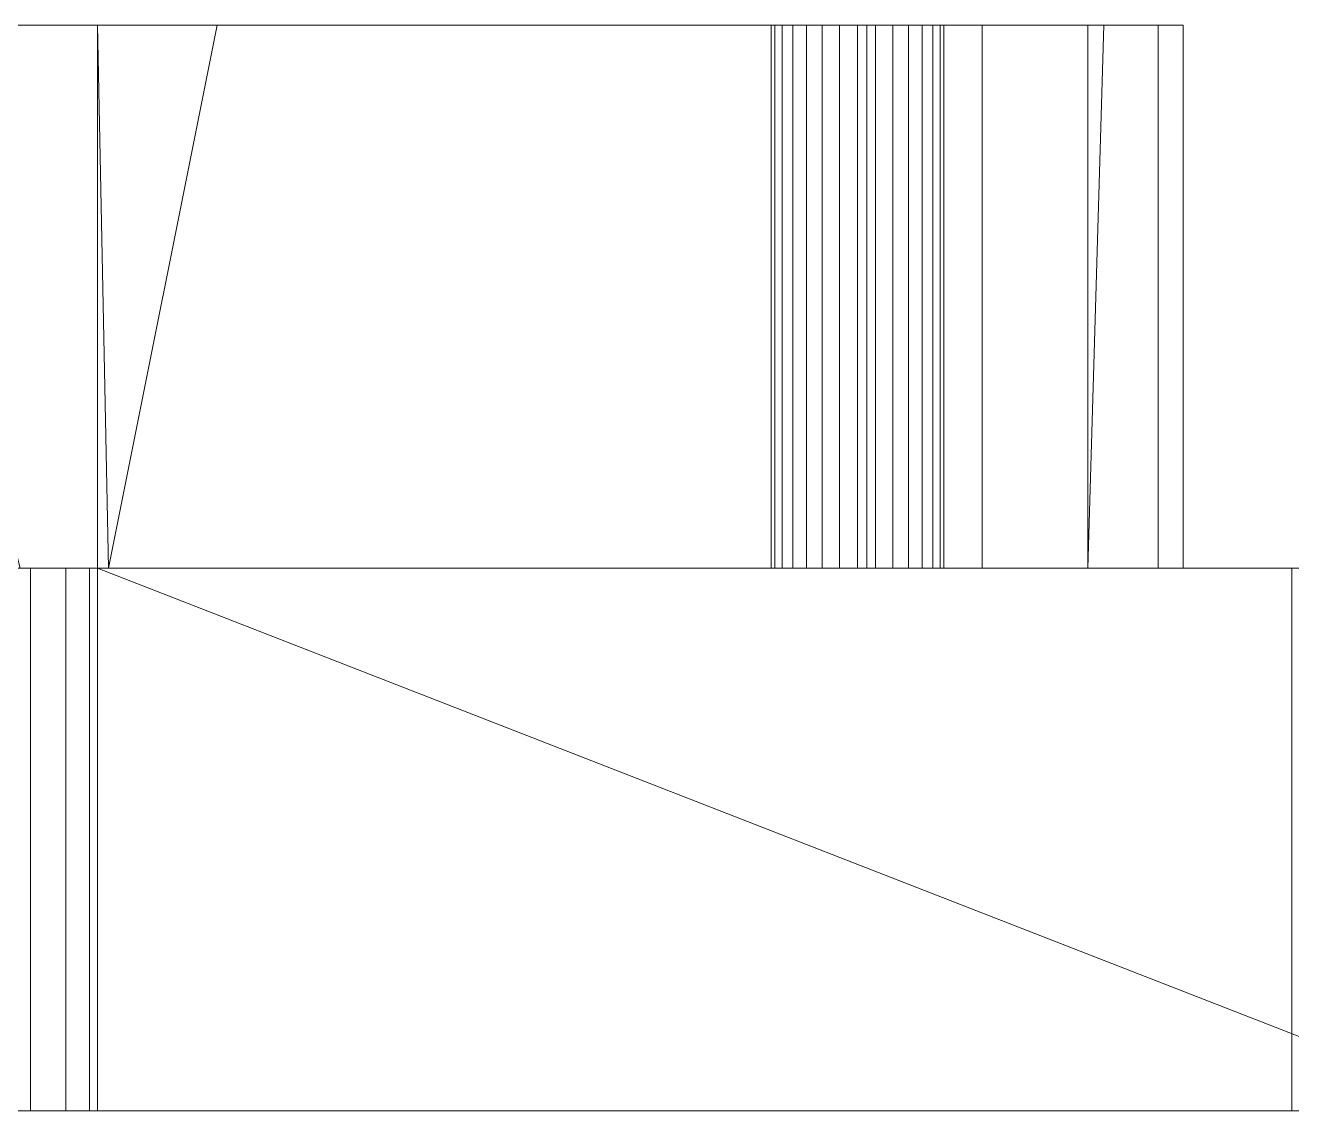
# Model space of a CAD drawing. Header units: millimetres. Extents: x -143 to 264, y -114 to 61.
# Drawn here: x -54.3 to 4, y -34.8 to 15.2 of the extents above; entities that cross this region are included whole.
import ezdxf

# ---------------------------------------------------------------- set-up
doc = ezdxf.new("R2010")
doc.units = ezdxf.units.MM
doc.layers.add('1', color=7, linetype='Continuous', true_color=0xffffff)

# ---------------------------------------------------------------- blocks, each defined once
blk = doc.blocks.new('UG_SURFACE_002')
at = {"layer": '1', "color": 252, "linetype": 'Continuous', "lineweight": 18}
for points in [[(43.253724, 79.999998), (134.121269, 79.999998), (134.121269, 52.375), (43.253724, 52.375)], [(134.121269, 79.999998), (43.253724, 79.999998), (43.253724, 79.999998, 25), (215.375006, 79.999998, 25)], [(43.253724, 52.375), (134.121269, 52.375), (134.121269, 44.500001), (43.253724, 44.500001)], [(43.253724, 44.500001), (134.121269, 44.500001), (134.121269, 29.246274), (43.253724, 29.246274)], [(50.365072, 27.473418), (43.253724, 29.246274), (134.121269, 29.246274)], [(134.121269, 29.246274), (51.746275, 27.024638), (50.365072, 27.473418)], [(134.121269, 29.246274), (52.825533, 26.05287), (51.746275, 27.024638)], [(53.41623, 24.726141), (52.825533, 26.05287), (134.121269, 29.246274)], [(134.121269, 29.246274), (134.121269, 18.878724), (53.41623, 23.273857), (53.41623, 24.726141)], [(134.121269, 18.878724), (52.825533, 21.947131), (53.41623, 23.273857)], [(51.746275, 20.975363), (52.825533, 21.947131), (134.121269, 18.878724)], [(50.365072, 20.526582), (134.121269, 18.878724), (43.253724, 18.878724)], [(50.365072, 20.526582), (51.746275, 20.975363), (134.121269, 18.878724)], [(43.253724, 18.878724), (134.121269, 18.878724), (66.913418, 9.619398), (64.999998, 10)], [(134.121269, 18.878724), (68.535537, 8.535534), (66.913418, 9.619398)], [(134.121269, 18.878724), (69.619395, 6.913417), (68.535537, 8.535534)], [(70, 5), (69.619395, 6.913417), (134.121269, 18.878724)], [(134.121269, 18.878724), (134.121269, 3.375), (70, 3.375), (70, 5)], [(64.999998, 10, 25), (64.999998, 10), (66.913418, 9.619398), (66.913418, 9.619398, 25)], [(66.913418, 9.619398, 25), (66.913418, 9.619398), (68.535537, 8.535534), (68.535537, 8.535534, 25)], [(68.535537, 8.535534, 25), (68.535537, 8.535534), (69.619395, 6.913417), (69.619395, 6.913417, 25)], [(69.619395, 6.913417, 25), (69.619395, 6.913417), (70, 5), (70, 5, 25)], [(70, 3.375, 25), (70, 5, 25), (70, 5), (70, 3.375)], [(70, 3.375), (134.121269, 3.375), (134.121269, 0), (70, 0)], [(70, 3.375), (70, 0), (70, 0, 25), (70, 3.375, 25)], [(215.375006, 0, 25), (70, 0, 25), (134.121269, 0), (215.375006, 0)], [(70, 0, 25), (70, 0), (134.121269, 0)]]:
    blk.add_3dface(points, dxfattribs=at)
blk = doc.blocks.new('uxo_3_MODEL')
at = {"layer": '1', "color": 252, "linetype": 'Continuous', "lineweight": 18}
for p, q in [((380, 80), (10, 80)), ((10, 80, 25), (380, 80, 25)), ((70, 5), (70, 0)), ((70, 5, 25), (70, 5)), ((70, 5, 25), (70, 0, 25)), ((70, 0), (380, 0)), ((70, 0, 25), (70, 0)), ((380, 0, 25), (70, 0, 25))]:
    blk.add_line(p, q, dxfattribs=at)
at = {"layer": '1', "color": 252, "linetype": 'Continuous', "lineweight": 18, "extrusion": (0, 0, -1)}
blk.add_arc((-65, 5, -25), 5, 90, 180, dxfattribs=at)
at = {"layer": '1', "color": 252, "linetype": 'Continuous', "lineweight": 18}
blk.add_arc((65, 5), 5, 360, 90, dxfattribs=at)
blk.add_blockref('UG_SURFACE_002', (0, 0), dxfattribs=at)
blk = doc.blocks.new('UG_SURFACE_004')
at = {"layer": '1', "color": 252, "linetype": 'Continuous', "lineweight": 18}
for points in [[(680.418134, 108.978085), (678.763926, 108.804226), (674.259722, 118.858196), (680.000007, 119.999997)], [(680.000007, 119.999997, 25), (680.000007, 119.999997), (674.259722, 118.858196), (674.259722, 118.858196, 25)], [(680.000007, 119.999997), (685.000002, 119.999997), (681.999981, 108.464099), (680.418134, 108.978085)], [(685.000002, 119.999997, 25), (685.000002, 119.999997), (680.000007, 119.999997), (680.000007, 119.999997, 25)], [(683.236063, 107.351139), (681.999981, 108.464099), (685.000002, 119.999997), (702.000022, 105.428569)], [(702.000022, 105.428569), (685.000002, 119.999997), (685.000002, 119.999997, 25), (702.000022, 105.428569, 25)], [(678.763926, 108.804226), (677.323461, 107.972577), (669.39342, 115.606599), (674.259722, 118.858196)], [(670.49998, 116.346009, 25), (674.259722, 118.858196, 25), (674.259722, 118.858196), (669.39342, 115.606599)], [(669.39342, 115.606599), (669.39342, 115.606599, 25), (670.49998, 116.346009, 25)], [(666.141808, 110.740252), (669.39342, 115.606599), (677.323461, 107.972577), (676.345825, 106.62695)], [(669.39342, 115.606599, 25), (669.39342, 115.606599), (666.141808, 110.740252), (666.141808, 110.740252, 25)], [(676.345825, 106.62695), (675.999999, 104.999997), (665.000021, 104.999997), (666.141808, 110.740252)], [(666.141808, 110.740252, 25), (666.141808, 110.740252), (665.000021, 104.999997), (665.000021, 104.999997, 25)], [(678.763926, 108.804226), (678.763926, 108.804226, 25), (677.323461, 107.972577, 25), (677.323461, 107.972577)], [(680.418134, 108.978085), (680.418134, 108.978085, 25), (678.763926, 108.804226, 25), (678.763926, 108.804226)], [(681.999981, 108.464099), (681.999981, 108.464099, 25), (680.418134, 108.978085, 25), (680.418134, 108.978085)], [(677.323461, 107.972577), (677.323461, 107.972577, 25), (676.345825, 106.62695, 25), (676.345825, 106.62695)], [(683.236063, 107.351139), (683.236063, 107.351139, 25), (681.999981, 108.464099, 25), (681.999981, 108.464099)], [(702.000022, 105.428569), (683.912575, 105.831645), (683.236063, 107.351139)], [(683.912575, 105.831645), (683.912575, 105.831645, 25), (683.236063, 107.351139, 25), (683.236063, 107.351139)], [(676.345825, 106.62695), (676.345825, 106.62695, 25), (675.999999, 104.999997, 25), (675.999999, 104.999997)], [(702.000022, 105.428569), (683.912575, 104.168355), (683.912575, 105.831645)], [(683.912575, 104.168355), (683.912575, 104.168355, 25), (683.912575, 105.831645, 25), (683.912575, 105.831645)], [(665.000021, 104.999997), (675.999999, 104.999997), (676.345825, 103.373051)], [(676.345825, 103.373051), (677.323461, 102.027424), (665.000021, 70.500001), (665.000021, 104.999997)], [(665.000021, 75.499997, 25), (665.000021, 104.999997, 25), (665.000021, 104.999997), (665.000021, 70.500001)], [(675.999999, 104.999997), (675.999999, 104.999997, 25), (676.345825, 103.373051, 25), (676.345825, 103.373051)], [(683.236063, 102.648862), (683.912575, 104.168355), (702.000022, 105.428569), (702.000022, 70.500001)], [(742.749989, 70.500001), (702.000022, 70.500001), (702.000022, 105.428569)], [(742.749989, 70.500001), (702.000022, 105.428569), (702.000022, 105.428569, 25), (736.916661, 75.499997, 25)], [(683.236063, 102.648862), (683.236063, 102.648862, 25), (683.912575, 104.168355, 25), (683.912575, 104.168355)], [(676.345825, 103.373051), (676.345825, 103.373051, 25), (677.323461, 102.027424, 25), (677.323461, 102.027424)], [(702.000022, 70.500001), (681.999981, 101.535901), (683.236063, 102.648862)], [(681.999981, 101.535901), (681.999981, 101.535901, 25), (683.236063, 102.648862, 25), (683.236063, 102.648862)], [(665.000021, 70.500001), (677.323461, 102.027424), (678.763926, 101.195775)], [(677.323461, 102.027424), (677.323461, 102.027424, 25), (678.763926, 101.195775, 25), (678.763926, 101.195775)], [(680.418134, 101.021916), (681.999981, 101.535901), (702.000022, 70.500001)], [(680.418134, 101.021916), (680.418134, 101.021916, 25), (681.999981, 101.535901, 25), (681.999981, 101.535901)], [(702.000022, 70.500001), (665.000021, 70.500001), (678.763926, 101.195775), (680.418134, 101.021916)], [(678.763926, 101.195775), (678.763926, 101.195775, 25), (680.418134, 101.021916, 25), (680.418134, 101.021916)], [(665.000021, 70.500001), (665.000021, 70, 25), (665.000021, 75.499997, 25)], [(747.500002, 66.428572), (742.749989, 70.500001), (736.916661, 75.499997, 25), (754.999995, 59.999999, 25)], [(702.000022, 70.500001), (702.000022, 31.25), (664.238811, 66.173166), (665.000021, 70)], [(664.238811, 66.173166), (664.238811, 66.173166, 25), (665.000021, 70, 25), (665.000021, 70)], [(665.000021, 70), (665.000021, 70.500001), (702.000022, 70.500001)], [(665.000021, 70.500001), (665.000021, 70), (665.000021, 70, 25)], [(702.000022, 70.500001), (726.909816, 39.510567), (723.308682, 37.431449)], [(731.045306, 39.945219), (726.909816, 39.510567), (702.000022, 70.500001), (742.749989, 70.500001)], [(723.308682, 37.431449), (720.864534, 34.067366), (702.000022, 31.25), (702.000022, 70.500001)], [(742.749989, 70.500001), (747.500002, 66.428572), (735.000014, 38.660254), (731.045306, 39.945219)]]:
    blk.add_3dface(points, dxfattribs=at)
blk = doc.blocks.new('fiksator_1_MODEL')
at = {"layer": '1', "color": 252, "linetype": 'Continuous', "lineweight": 18}
for p, q in [((685, 120), (680, 120)), ((685, 120, 25), (680, 120, 25)), ((680, 120), (680, 120, 25)), ((755, 60, 25), (685, 120, 25)), ((685, 120, 25), (685, 120)), ((685, 120), (755, 60)), ((665, 70, 25), (665, 105, 25)), ((665, 105, 25), (665, 105)), ((665, 70), (665, 105)), ((665, 70), (665, 70, 25))]:
    blk.add_line(p, q, dxfattribs=at)
at = {"layer": '1', "color": 252, "linetype": 'Continuous', "lineweight": 18, "extrusion": (0, 0, -1)}
for centre in [(-680, 105), (-680, 105, -25)]:
    blk.add_circle(centre, 4, dxfattribs=at)
at = {"layer": '1', "color": 252, "linetype": 'Continuous', "lineweight": 18}
for centre, radius, start, end in [((680, 105, 25), 15, 90, 180), ((655, 70), 10, 270, 0)]:
    blk.add_arc(centre, radius, start, end, dxfattribs=at)
at = {"layer": '1', "color": 252, "linetype": 'Continuous', "lineweight": 18, "extrusion": (0, 0, -1)}
for centre, radius, start, end in [((-680, 105), 15, 0, 90), ((-655, 70, -25), 10, 180, 270)]:
    blk.add_arc(centre, radius, start, end, dxfattribs=at)
at = {"layer": '1', "color": 252, "linetype": 'Continuous', "lineweight": 18}
blk.add_blockref('UG_SURFACE_004', (0, 0), dxfattribs=at)
blk = doc.blocks.new('UG_SURFACE_006')
at = {"layer": '1', "color": 252, "linetype": 'Continuous', "lineweight": 18}
for points in [[(15, 233.999997), (245.000005, 233.999997), (35, 223.66026), (31.045284, 224.945217)], [(245.000005, 233.999997, 25), (245.000005, 233.999997), (15, 233.999997), (15, 233.999997, 25)], [(125, 194.000006), (35, 206.339747), (38.090169, 209.122151), (245.000005, 233.999997)], [(38.090169, 220.877856), (35, 223.66026), (245.000005, 233.999997)], [(245.000005, 233.999997), (38.090169, 209.122151), (39.781477, 212.920889)], [(245.000005, 233.999997), (39.781477, 217.079118), (38.090169, 220.877856)], [(39.781477, 212.920889), (39.781477, 217.079118), (245.000005, 233.999997)], [(245.000005, 233.999997), (149.721354, 190.084517), (125, 194.000006)], [(31.045284, 205.054775), (35, 206.339747), (125, 194.000006), (15, 194.000006)], [(15, 194.000006, 25), (15, 194.000006), (125, 194.000006), (125, 194.000006, 25)], [(125, 194.000006, 25), (125, 194.000006), (149.721354, 190.084517), (149.721354, 190.084517, 25)]]:
    blk.add_3dface(points, dxfattribs=at)
blk = doc.blocks.new('uxo_2_MODEL')
at = {"layer": '1', "color": 252, "linetype": 'Continuous', "lineweight": 18}
for p, q in [((245, 234), (15, 234)), ((15, 234, 25), (245, 234, 25)), ((15, 194, 25), (125, 194, 25)), ((15, 194), (125, 194)), ((125, 194), (125, 194, 25))]:
    blk.add_line(p, q, dxfattribs=at)
at = {"layer": '1', "color": 252, "linetype": 'Continuous', "lineweight": 18, "extrusion": (0, 0, -1)}
blk.add_arc((-125, 114, -25), 80, 90, 180, dxfattribs=at)
at = {"layer": '1', "color": 252, "linetype": 'Continuous', "lineweight": 18}
blk.add_blockref('UG_SURFACE_006', (0, 0), dxfattribs=at)

msp = doc.modelspace()

# ---------------------------------------------------------------- block references
at = {"layer": '1', "color": 172, "linetype": 'Continuous', "lineweight": 18, "extrusion": (0, 1, 0), "rotation": 90}
msp.add_blockref('fiksator_1_MODEL', (121.019852, -759.108293, -9.832485), dxfattribs=at)
at = {"layer": '1', "color": 21, "linetype": 'Continuous', "lineweight": 18, "extrusion": (0, 1, 0), "rotation": 180}
for name, p in [('uxo_3_MODEL', (121.019852, 30.891707, -34.832485)), ('uxo_2_MODEL', (121.019852, -274.108293, -34.832485))]:
    msp.add_blockref(name, p, dxfattribs=at)

doc.saveas('drawing.dxf')
